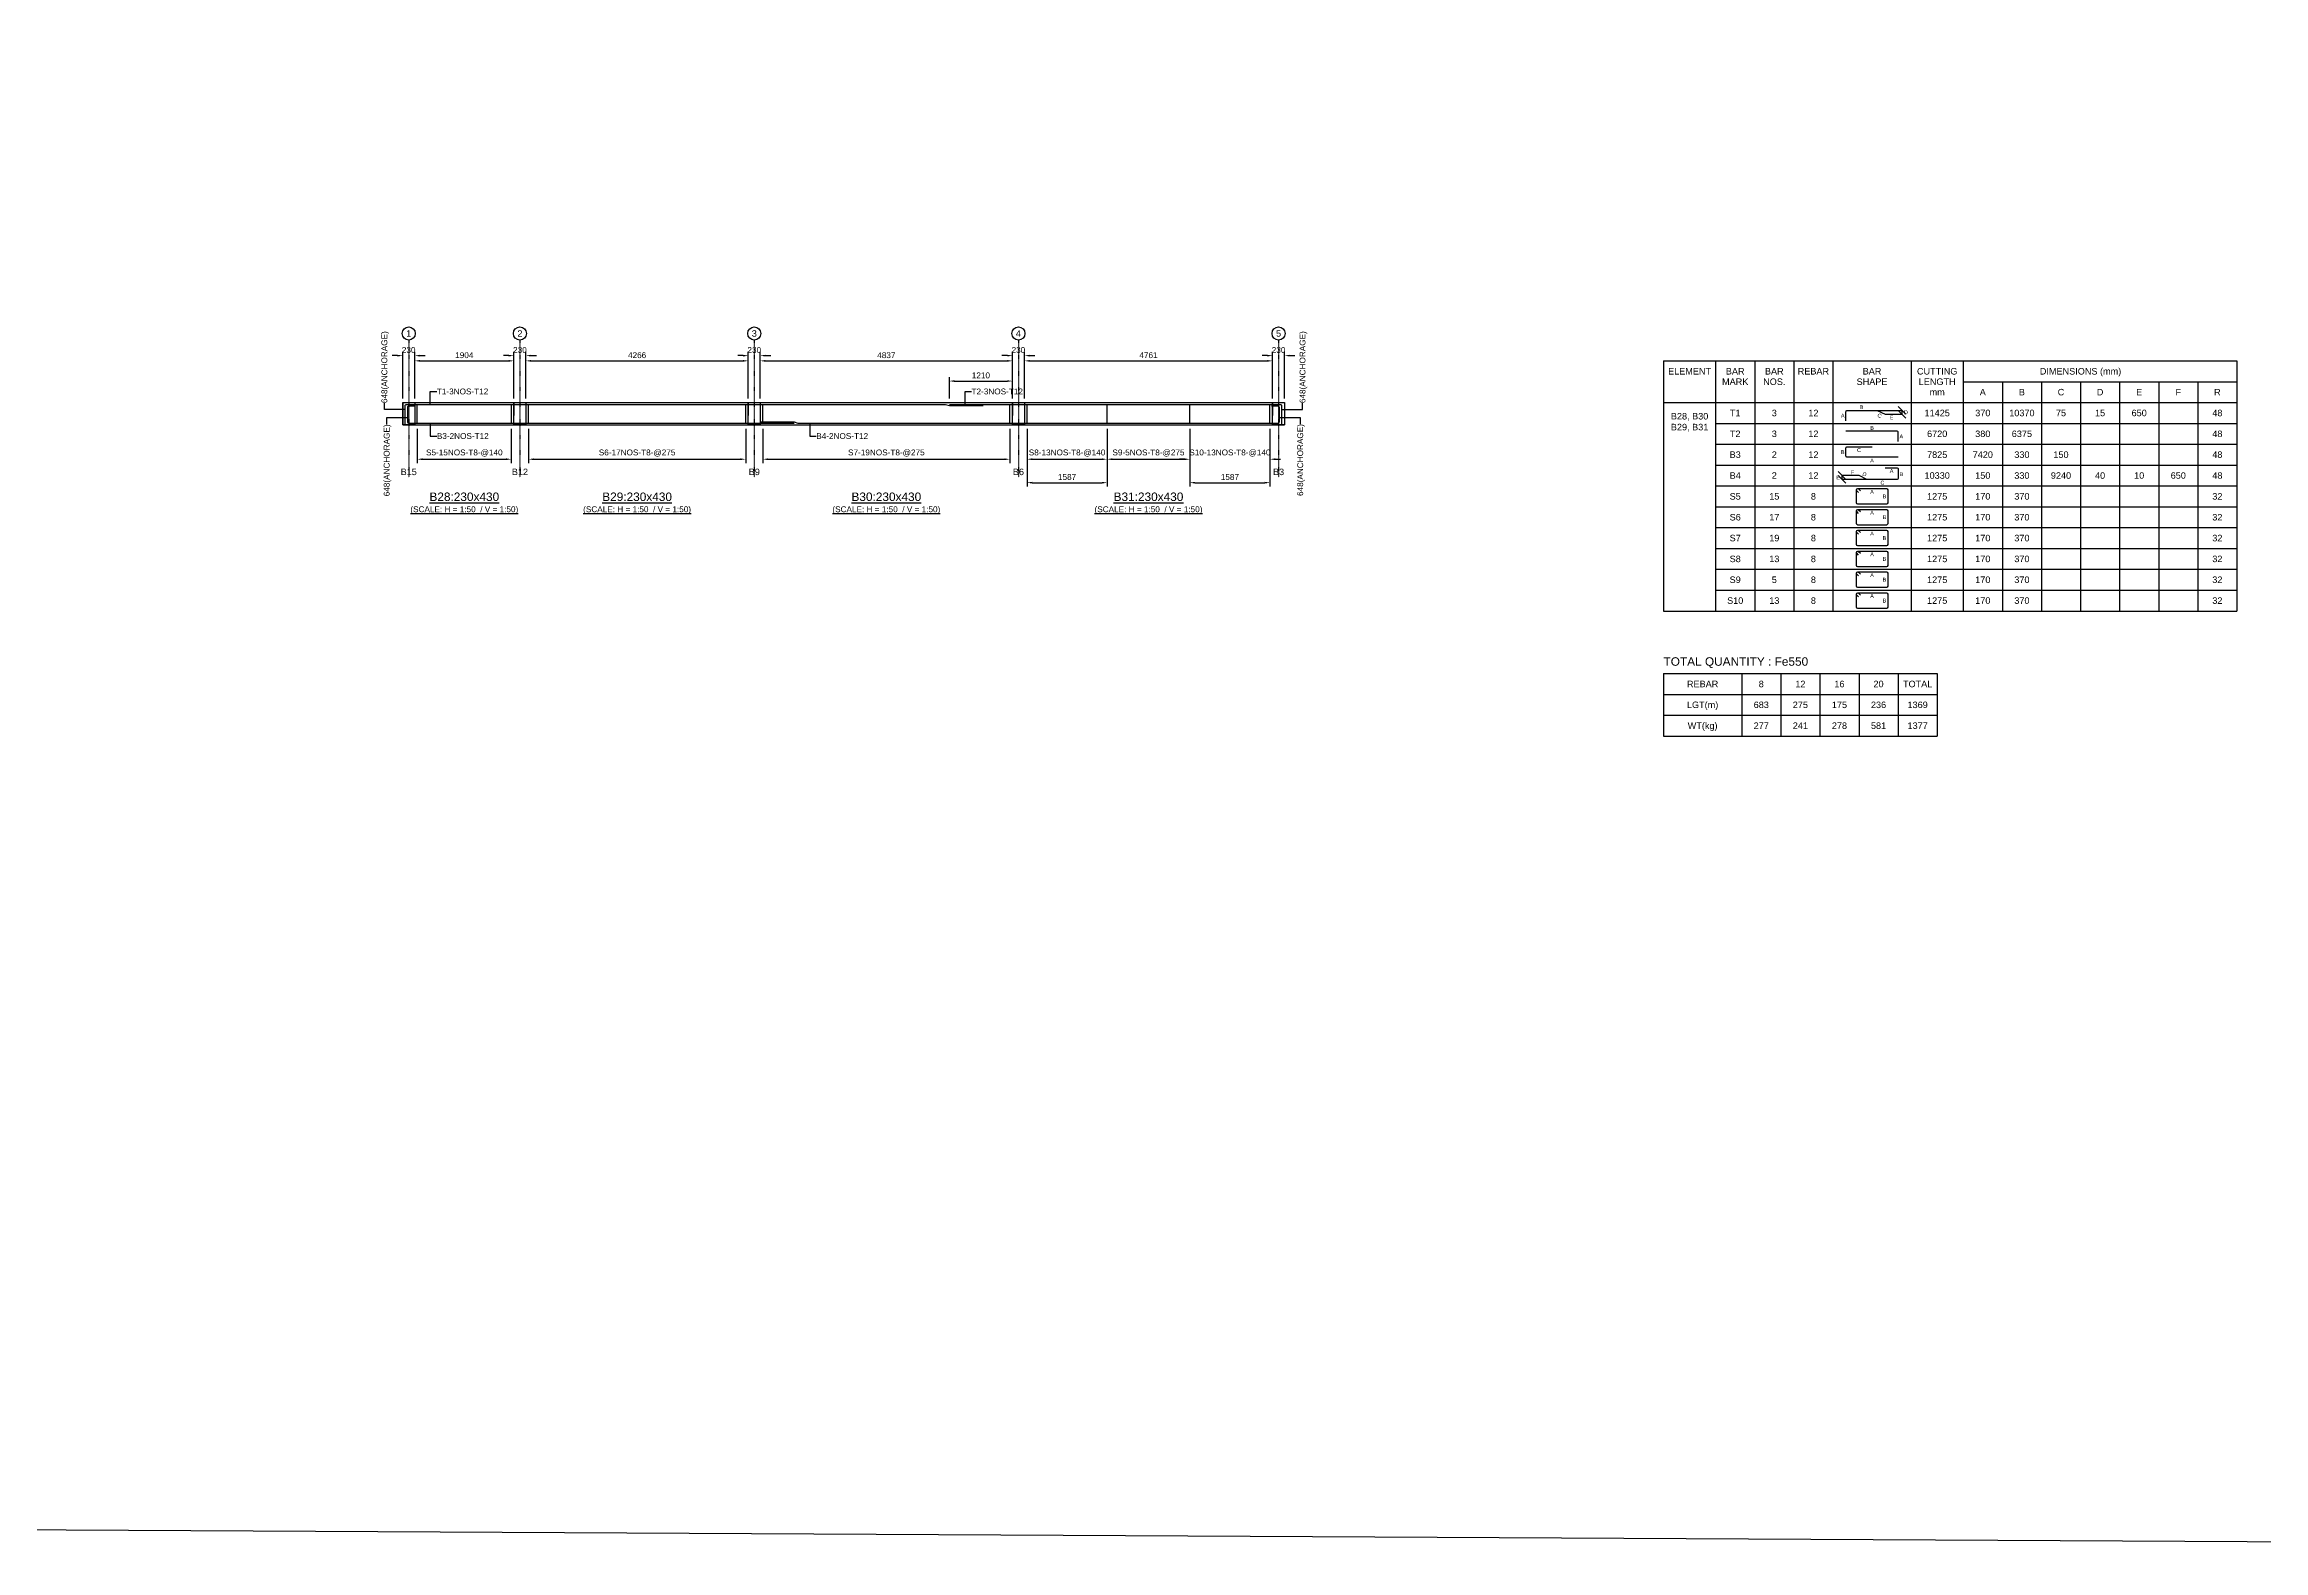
# Model space of a CAD drawing. Header units: inches. Extents: x -816171 to 9366335, y -450961 to 689132.
# Drawn here: x 4605399 to 4690548, y 139179 to 196981 of the extents above; entities that cross this region are included whole.
import ezdxf
from ezdxf.enums import TextEntityAlignment as Align

# ---------------------------------------------------------------- set-up
doc = ezdxf.new("R2010")
doc.units = ezdxf.units.IN
doc.header["$MEASUREMENT"] = 0
doc.linetypes.add('SCCenter', pattern=[1.2, 0.5, -0.3, 0.1, -0.3])
doc.linetypes.add('SCHidden', pattern=[1000, 500, -500])
for name, color, linetype in [('Concrete Line', 2, 'Continuous'), ('Dimension', 31, 'Continuous'), ('Grid', 8, 'Continuous'), ('Labels', 4, 'Continuous'), ('Labels_Support', 4, 'Continuous'), ('Link', 225, 'Continuous'), ('Reinforcement', 130, 'Continuous'), ('Schedule Header', 4, 'Continuous'), ('Schedule Line', 60, 'Continuous'), ('Text', 31, 'Continuous')]:
    doc.layers.add(name, color=color, linetype=linetype)
doc.styles.add('SC-SansSerif', font='SansSerif')
doc.styles.get("Standard").update_dxf_attribs({"font": 'txt.shx'})
doc.dimstyles.new('SCBBSDim', dxfattribs={"dimtxt": 225, "dimasz": 0.18, "dimexe": 0, "dimexo": 0, "dimgap": 0, "dimtad": 1, "dimtoh": 1, "dimdec": 0, "dimzin": 0, "dimdsep": 46, "dimtxsty": 'Standard', "dimtsz": 150, "dimcen": 0.09, "dimclrd": 8, "dimclre": 8, "dimclrt": 3, "dimadec": 0, "dimazin": 0, "dimtfac": 1, "dimtdec": 0, "dimtix": 1, "dimtofl": 0, "dimtmove": 0, "dimatfit": 3, "dimfxl": 1, "dimtolj": 1, "dimtzin": 0, "dimarcsym": 0})
doc.dimstyles.new('SCBBSDimStyl', dxfattribs={"dimtxt": 225, "dimasz": 200, "dimexe": 150, "dimexo": 150, "dimgap": 100, "dimtad": 1, "dimtoh": 1, "dimdec": 0, "dimzin": 0, "dimdsep": 46, "dimtxsty": 'SC-SansSerif', "dimcen": 0.09, "dimclrd": 8, "dimclre": 8, "dimclrt": 31, "dimadec": 0, "dimazin": 0, "dimtfac": 1, "dimtdec": 0, "dimtix": 1, "dimtofl": 0, "dimtmove": 0, "dimatfit": 3, "dimfxl": 1, "dimtolj": 1, "dimtzin": 0, "dimarcsym": 0})
doc.dimstyles.get("Standard").update_dxf_attribs({"dimtxt": 0.18, "dimasz": 0.18, "dimexe": 0.18, "dimexo": 0.0625, "dimgap": 0.09, "dimtad": 0, "dimtih": 1, "dimtoh": 1, "dimdec": 4, "dimzin": 0, "dimdsep": 46, "dimtxsty": 'Standard', "dimcen": 0.09, "dimadec": 0, "dimazin": 0, "dimtfac": 1, "dimtdec": 4, "dimtofl": 0, "dimtmove": 0, "dimatfit": 3, "dimfxl": 1, "dimtolj": 1, "dimtzin": 0, "dimarcsym": 0})

# ---------------------------------------------------------------- blocks, each defined once
blk = doc.blocks.new('*D1984')
at = {"layer": 'DEFPOINTS', "color": 0, "transparency": 16777216}
for p in [(4619707, 182376), (4623315, 182376), (4623315, 181061)]:
    blk.add_point(p, dxfattribs=at)
at = {"layer": 'Dimension', "color": 8, "lineweight": -2, "transparency": 16777216}
for p, q in [((4619707, 182226), (4619707, 180911)), ((4623315, 182226), (4623315, 180911)), ((4619907, 181061), (4623115, 181061))]:
    blk.add_line(p, q, dxfattribs=at)
at = {"layer": 'Dimension', "color": 8, "transparency": 16777216}
for points in [[(4619907, 181094), (4619907, 181027), (4619707, 181061)], [(4623115, 181094), (4623115, 181027), (4623315, 181061)]]:
    blk.add_solid(points, dxfattribs=at)
at = {"layer": 'Dimension', "color": 31, "transparency": 16777216, "insert": (4621511, 181298), "char_height": 225, "attachment_point": 5, "style": 'SC-SansSerif'}
blk.add_mtext('\\A1;S5-15NOS-T8-@140', dxfattribs=at)
blk = doc.blocks.new('*D1985')
at = {"layer": 'DEFPOINTS', "color": 0, "transparency": 16777216}
for p in [(4623975, 182376), (4632307, 182376), (4632307, 181061)]:
    blk.add_point(p, dxfattribs=at)
at = {"layer": 'Dimension', "color": 8, "lineweight": -2, "transparency": 16777216}
for p, q in [((4623975, 182226), (4623975, 180911)), ((4632307, 182226), (4632307, 180911)), ((4624175, 181061), (4632107, 181061))]:
    blk.add_line(p, q, dxfattribs=at)
at = {"layer": 'Dimension', "color": 8, "transparency": 16777216}
for points in [[(4624175, 181094), (4624175, 181027), (4623975, 181061)], [(4632107, 181094), (4632107, 181027), (4632307, 181061)]]:
    blk.add_solid(points, dxfattribs=at)
at = {"layer": 'Dimension', "color": 31, "transparency": 16777216, "insert": (4628141, 181298), "char_height": 225, "attachment_point": 5, "style": 'SC-SansSerif'}
blk.add_mtext('\\A1;S6-17NOS-T8-@275', dxfattribs=at)
blk = doc.blocks.new('*D1986')
at = {"layer": 'DEFPOINTS', "color": 0, "transparency": 16777216}
for p in [(4632967, 182376), (4642441, 182376), (4642441, 181061)]:
    blk.add_point(p, dxfattribs=at)
at = {"layer": 'Dimension', "color": 8, "lineweight": -2, "transparency": 16777216}
for p, q in [((4632967, 182226), (4632967, 180911)), ((4642441, 182226), (4642441, 180911)), ((4633167, 181061), (4642241, 181061))]:
    blk.add_line(p, q, dxfattribs=at)
at = {"layer": 'Dimension', "color": 8, "transparency": 16777216}
for points in [[(4633167, 181094), (4633167, 181027), (4632967, 181061)], [(4642241, 181094), (4642241, 181027), (4642441, 181061)]]:
    blk.add_solid(points, dxfattribs=at)
at = {"layer": 'Dimension', "color": 31, "transparency": 16777216, "insert": (4637704, 181298), "char_height": 225, "attachment_point": 5, "style": 'SC-SansSerif'}
blk.add_mtext('\\A1;S7-19NOS-T8-@275', dxfattribs=at)
blk = doc.blocks.new('*D1987')
at = {"layer": 'DEFPOINTS', "color": 0, "transparency": 16777216}
for p in [(4643101, 182376), (4646175, 182376), (4646175, 181061)]:
    blk.add_point(p, dxfattribs=at)
at = {"layer": 'Dimension', "color": 8, "lineweight": -2, "transparency": 16777216}
for p, q in [((4643101, 182226), (4643101, 180911)), ((4646175, 182226), (4646175, 180911)), ((4643301, 181061), (4645975, 181061))]:
    blk.add_line(p, q, dxfattribs=at)
at = {"layer": 'Dimension', "color": 8, "transparency": 16777216}
for points in [[(4643301, 181094), (4643301, 181027), (4643101, 181061)], [(4645975, 181094), (4645975, 181027), (4646175, 181061)]]:
    blk.add_solid(points, dxfattribs=at)
at = {"layer": 'Dimension', "color": 31, "transparency": 16777216, "insert": (4644638, 181298), "char_height": 225, "attachment_point": 5, "style": 'SC-SansSerif'}
blk.add_mtext('\\A1;S8-13NOS-T8-@140', dxfattribs=at)
blk = doc.blocks.new('*D1988')
at = {"layer": 'DEFPOINTS', "color": 0, "transparency": 16777216}
for p in [(4643101, 182376), (4646175, 182376), (4646175, 180161)]:
    blk.add_point(p, dxfattribs=at)
at = {"layer": 'Dimension', "color": 8, "lineweight": -2, "transparency": 16777216}
for p, q in [((4643101, 182226), (4643101, 180011)), ((4646175, 182226), (4646175, 180011)), ((4643301, 180161), (4645975, 180161))]:
    blk.add_line(p, q, dxfattribs=at)
at = {"layer": 'Dimension', "color": 8, "transparency": 16777216}
for points in [[(4643301, 180194), (4643301, 180127), (4643101, 180161)], [(4645975, 180194), (4645975, 180127), (4646175, 180161)]]:
    blk.add_solid(points, dxfattribs=at)
at = {"layer": 'Dimension', "color": 31, "transparency": 16777216, "insert": (4644638, 180377), "char_height": 225, "attachment_point": 5, "style": 'SC-SansSerif'}
blk.add_mtext('\\A1;1587', dxfattribs=at)
blk = doc.blocks.new('*D1989')
at = {"layer": 'DEFPOINTS', "color": 0, "transparency": 16777216}
for p in [(4646175, 182376), (4649349, 182376), (4649349, 181061)]:
    blk.add_point(p, dxfattribs=at)
at = {"layer": 'Dimension', "color": 8, "lineweight": -2, "transparency": 16777216}
for p, q in [((4646175, 182226), (4646175, 180911)), ((4649349, 182226), (4649349, 180911)), ((4646375, 181061), (4649149, 181061))]:
    blk.add_line(p, q, dxfattribs=at)
at = {"layer": 'Dimension', "color": 8, "transparency": 16777216}
for points in [[(4646375, 181094), (4646375, 181027), (4646175, 181061)], [(4649149, 181094), (4649149, 181027), (4649349, 181061)]]:
    blk.add_solid(points, dxfattribs=at)
at = {"layer": 'Dimension', "color": 31, "transparency": 16777216, "insert": (4647762, 181298), "char_height": 225, "attachment_point": 5, "style": 'SC-SansSerif'}
blk.add_mtext('\\A1;S9-5NOS-T8-@275', dxfattribs=at)
blk = doc.blocks.new('*D1990')
at = {"layer": 'DEFPOINTS', "color": 0, "transparency": 16777216}
for p in [(4649349, 182376), (4652423, 182376), (4652423, 181061)]:
    blk.add_point(p, dxfattribs=at)
at = {"layer": 'Dimension', "color": 8, "lineweight": -2, "transparency": 16777216}
for p, q in [((4649349, 182226), (4649349, 180911)), ((4652423, 182226), (4652423, 180911)), ((4649149, 181061), (4648949, 181061)), ((4652623, 181061), (4652823, 181061))]:
    blk.add_line(p, q, dxfattribs=at)
at = {"layer": 'Dimension', "color": 8, "transparency": 16777216}
for points in [[(4649149, 181094), (4649149, 181027), (4649349, 181061)], [(4652623, 181094), (4652623, 181027), (4652423, 181061)]]:
    blk.add_solid(points, dxfattribs=at)
at = {"layer": 'Dimension', "color": 31, "transparency": 16777216, "insert": (4650886, 181298), "char_height": 225, "attachment_point": 5, "style": 'SC-SansSerif'}
blk.add_mtext('\\A1;S10-13NOS-T8-@140', dxfattribs=at)
blk = doc.blocks.new('*D1991')
at = {"layer": 'DEFPOINTS', "color": 0, "transparency": 16777216}
for p in [(4649349, 182376), (4652423, 182376), (4652423, 180161)]:
    blk.add_point(p, dxfattribs=at)
at = {"layer": 'Dimension', "color": 8, "lineweight": -2, "transparency": 16777216}
for p, q in [((4649349, 182226), (4649349, 180011)), ((4652423, 182226), (4652423, 180011)), ((4649549, 180161), (4652223, 180161))]:
    blk.add_line(p, q, dxfattribs=at)
at = {"layer": 'Dimension', "color": 8, "transparency": 16777216}
for points in [[(4649549, 180194), (4649549, 180127), (4649349, 180161)], [(4652223, 180194), (4652223, 180127), (4652423, 180161)]]:
    blk.add_solid(points, dxfattribs=at)
at = {"layer": 'Dimension', "color": 31, "transparency": 16777216, "insert": (4650886, 180377), "char_height": 225, "attachment_point": 5, "style": 'SC-SansSerif'}
blk.add_mtext('\\A1;1587', dxfattribs=at)
blk = doc.blocks.new('*D1992')
at = {"layer": 'DEFPOINTS', "color": 0, "transparency": 16777216}
for p in [(4642541, 184061), (4640121, 183236), (4642541, 183236)]:
    blk.add_point(p, dxfattribs=at)
at = {"layer": 'Dimension', "color": 8, "lineweight": -2, "transparency": 16777216}
for p, q in [((4640121, 183386), (4640121, 184211)), ((4640321, 184061), (4642341, 184061)), ((4642541, 183386), (4642541, 184211))]:
    blk.add_line(p, q, dxfattribs=at)
at = {"layer": 'Dimension', "color": 8, "transparency": 16777216}
for points in [[(4640321, 184094), (4640321, 184027), (4640121, 184061)], [(4642341, 184094), (4642341, 184027), (4642541, 184061)]]:
    blk.add_solid(points, dxfattribs=at)
at = {"layer": 'Dimension', "color": 31, "transparency": 16777216, "insert": (4641331, 184277), "char_height": 225, "attachment_point": 5, "style": 'SC-SansSerif'}
blk.add_mtext('\\A1;1210', dxfattribs=at)
blk = doc.blocks.new('*D1974')
at = {"layer": 'DEFPOINTS', "color": 0, "transparency": 16777216}
for p in [(4675723, 182936), (4676023, 182786), (4676673, 182786)]:
    blk.add_point(p, dxfattribs=at)
at = {"layer": 'Dimension', "color": 8, "lineweight": -2, "transparency": 16777216}
for p, q in [((4676823, 182786), (4676523, 183086)), ((4675723, 182936), (4676673, 182936)), ((4676023, 182786), (4676673, 182786)), ((4676823, 182636), (4676523, 182936)), ((4676673, 182936), (4676673, 182786))]:
    blk.add_line(p, q, dxfattribs=at)
blk = doc.blocks.new('*D1975')
at = {"layer": 'DEFPOINTS', "color": 0, "transparency": 16777216}
for p in [(4674373, 180436), (4675023, 180436), (4675323, 180286)]:
    blk.add_point(p, dxfattribs=at)
at = {"layer": 'Dimension', "color": 8, "lineweight": -2, "transparency": 16777216}
for p, q in [((4674523, 180286), (4674223, 180586)), ((4674523, 180136), (4674223, 180436)), ((4675023, 180436), (4674373, 180436)), ((4674373, 180286), (4674373, 180436)), ((4675323, 180286), (4674373, 180286))]:
    blk.add_line(p, q, dxfattribs=at)
blk = doc.blocks.new('*D1993')
at = {"layer": 'DEFPOINTS', "color": 0, "transparency": 16777216}
for p in [(4623415, 184836), (4619607, 183236), (4623415, 183236)]:
    blk.add_point(p, dxfattribs=at)
at = {"layer": 'Dimension', "color": 8, "lineweight": -2, "transparency": 16777216}
for p, q in [((4619607, 183386), (4619607, 184986)), ((4619807, 184836), (4623215, 184836)), ((4623415, 183386), (4623415, 184986))]:
    blk.add_line(p, q, dxfattribs=at)
at = {"layer": 'Dimension', "color": 8, "transparency": 16777216}
for points in [[(4619807, 184869), (4619807, 184802), (4619607, 184836)], [(4623215, 184869), (4623215, 184802), (4623415, 184836)]]:
    blk.add_solid(points, dxfattribs=at)
at = {"layer": 'Dimension', "color": 31, "transparency": 16777216, "insert": (4621511, 185052), "char_height": 225, "attachment_point": 5, "style": 'SC-SansSerif'}
blk.add_mtext('\\A1;1904', dxfattribs=at)
blk = doc.blocks.new('*D1994')
at = {"layer": 'DEFPOINTS', "color": 0, "transparency": 16777216}
for p in [(4632407, 184836), (4623875, 183236), (4632407, 183236)]:
    blk.add_point(p, dxfattribs=at)
at = {"layer": 'Dimension', "color": 8, "lineweight": -2, "transparency": 16777216}
for p, q in [((4623875, 183386), (4623875, 184986)), ((4624075, 184836), (4632207, 184836)), ((4632407, 183386), (4632407, 184986))]:
    blk.add_line(p, q, dxfattribs=at)
at = {"layer": 'Dimension', "color": 8, "transparency": 16777216}
for points in [[(4624075, 184869), (4624075, 184802), (4623875, 184836)], [(4632207, 184869), (4632207, 184802), (4632407, 184836)]]:
    blk.add_solid(points, dxfattribs=at)
at = {"layer": 'Dimension', "color": 31, "transparency": 16777216, "insert": (4628141, 185052), "char_height": 225, "attachment_point": 5, "style": 'SC-SansSerif'}
blk.add_mtext('\\A1;4266', dxfattribs=at)
blk = doc.blocks.new('*D1995')
at = {"layer": 'DEFPOINTS', "color": 0, "transparency": 16777216}
for p in [(4642541, 184836), (4632867, 183236), (4642541, 183236)]:
    blk.add_point(p, dxfattribs=at)
at = {"layer": 'Dimension', "color": 8, "lineweight": -2, "transparency": 16777216}
for p, q in [((4632867, 183386), (4632867, 184986)), ((4633067, 184836), (4642341, 184836)), ((4642541, 183386), (4642541, 184986))]:
    blk.add_line(p, q, dxfattribs=at)
at = {"layer": 'Dimension', "color": 8, "transparency": 16777216}
for points in [[(4633067, 184869), (4633067, 184802), (4632867, 184836)], [(4642341, 184869), (4642341, 184802), (4642541, 184836)]]:
    blk.add_solid(points, dxfattribs=at)
at = {"layer": 'Dimension', "color": 31, "transparency": 16777216, "insert": (4637704, 185052), "char_height": 225, "attachment_point": 5, "style": 'SC-SansSerif'}
blk.add_mtext('\\A1;4837', dxfattribs=at)
blk = doc.blocks.new('*D1996')
at = {"layer": 'DEFPOINTS', "color": 0, "transparency": 16777216}
for p in [(4652523, 184836), (4643001, 183236), (4652523, 183236)]:
    blk.add_point(p, dxfattribs=at)
at = {"layer": 'Dimension', "color": 8, "lineweight": -2, "transparency": 16777216}
for p, q in [((4643001, 183386), (4643001, 184986)), ((4643201, 184836), (4652323, 184836)), ((4652523, 183386), (4652523, 184986))]:
    blk.add_line(p, q, dxfattribs=at)
at = {"layer": 'Dimension', "color": 8, "transparency": 16777216}
for points in [[(4643201, 184869), (4643201, 184802), (4643001, 184836)], [(4652323, 184869), (4652323, 184802), (4652523, 184836)]]:
    blk.add_solid(points, dxfattribs=at)
at = {"layer": 'Dimension', "color": 31, "transparency": 16777216, "insert": (4647762, 185052), "char_height": 225, "attachment_point": 5, "style": 'SC-SansSerif'}
blk.add_mtext('\\A1;4761', dxfattribs=at)
blk = doc.blocks.new('*D1997')
at = {"layer": 'DEFPOINTS', "color": 0, "transparency": 16777216}
for p in [(4619607, 185036), (4619147, 183236), (4619607, 183236)]:
    blk.add_point(p, dxfattribs=at)
at = {"layer": 'Dimension', "color": 8, "lineweight": -2, "transparency": 16777216}
for p, q in [((4618947, 185036), (4618747, 185036)), ((4619147, 183386), (4619147, 185186)), ((4619607, 183386), (4619607, 185186)), ((4619807, 185036), (4620007, 185036))]:
    blk.add_line(p, q, dxfattribs=at)
at = {"layer": 'Dimension', "color": 8, "transparency": 16777216}
for points in [[(4618947, 185069), (4618947, 185002), (4619147, 185036)], [(4619807, 185069), (4619807, 185002), (4619607, 185036)]]:
    blk.add_solid(points, dxfattribs=at)
at = {"layer": 'Dimension', "color": 31, "transparency": 16777216, "insert": (4619377, 185252), "char_height": 225, "attachment_point": 5, "style": 'SC-SansSerif'}
blk.add_mtext('\\A1;230', dxfattribs=at)
blk = doc.blocks.new('*D1998')
at = {"layer": 'DEFPOINTS', "color": 0, "transparency": 16777216}
for p in [(4623875, 185036), (4623415, 183236), (4623875, 183236)]:
    blk.add_point(p, dxfattribs=at)
at = {"layer": 'Dimension', "color": 8, "lineweight": -2, "transparency": 16777216}
for p, q in [((4623215, 185036), (4623015, 185036)), ((4623415, 183386), (4623415, 185186)), ((4623875, 183386), (4623875, 185186)), ((4624075, 185036), (4624275, 185036))]:
    blk.add_line(p, q, dxfattribs=at)
at = {"layer": 'Dimension', "color": 8, "transparency": 16777216}
for points in [[(4623215, 185069), (4623215, 185002), (4623415, 185036)], [(4624075, 185069), (4624075, 185002), (4623875, 185036)]]:
    blk.add_solid(points, dxfattribs=at)
at = {"layer": 'Dimension', "color": 31, "transparency": 16777216, "insert": (4623645, 185252), "char_height": 225, "attachment_point": 5, "style": 'SC-SansSerif'}
blk.add_mtext('\\A1;230', dxfattribs=at)
blk = doc.blocks.new('*D1999')
at = {"layer": 'DEFPOINTS', "color": 0, "transparency": 16777216}
for p in [(4632867, 185036), (4632407, 183236), (4632867, 183236)]:
    blk.add_point(p, dxfattribs=at)
at = {"layer": 'Dimension', "color": 8, "lineweight": -2, "transparency": 16777216}
for p, q in [((4632207, 185036), (4632007, 185036)), ((4632407, 183386), (4632407, 185186)), ((4632867, 183386), (4632867, 185186)), ((4633067, 185036), (4633267, 185036))]:
    blk.add_line(p, q, dxfattribs=at)
at = {"layer": 'Dimension', "color": 8, "transparency": 16777216}
for points in [[(4632207, 185069), (4632207, 185002), (4632407, 185036)], [(4633067, 185069), (4633067, 185002), (4632867, 185036)]]:
    blk.add_solid(points, dxfattribs=at)
at = {"layer": 'Dimension', "color": 31, "transparency": 16777216, "insert": (4632637, 185252), "char_height": 225, "attachment_point": 5, "style": 'SC-SansSerif'}
blk.add_mtext('\\A1;230', dxfattribs=at)
blk = doc.blocks.new('*D2000')
at = {"layer": 'DEFPOINTS', "color": 0, "transparency": 16777216}
for p in [(4643001, 185036), (4642541, 183236), (4643001, 183236)]:
    blk.add_point(p, dxfattribs=at)
at = {"layer": 'Dimension', "color": 8, "lineweight": -2, "transparency": 16777216}
for p, q in [((4642341, 185036), (4642141, 185036)), ((4642541, 183386), (4642541, 185186)), ((4643001, 183386), (4643001, 185186)), ((4643201, 185036), (4643401, 185036))]:
    blk.add_line(p, q, dxfattribs=at)
at = {"layer": 'Dimension', "color": 8, "transparency": 16777216}
for points in [[(4642341, 185069), (4642341, 185002), (4642541, 185036)], [(4643201, 185069), (4643201, 185002), (4643001, 185036)]]:
    blk.add_solid(points, dxfattribs=at)
at = {"layer": 'Dimension', "color": 31, "transparency": 16777216, "insert": (4642771, 185252), "char_height": 225, "attachment_point": 5, "style": 'SC-SansSerif'}
blk.add_mtext('\\A1;230', dxfattribs=at)
blk = doc.blocks.new('*D2001')
at = {"layer": 'DEFPOINTS', "color": 0, "transparency": 16777216}
for p in [(4652983, 185036), (4652523, 183236), (4652983, 183236)]:
    blk.add_point(p, dxfattribs=at)
at = {"layer": 'Dimension', "color": 8, "lineweight": -2, "transparency": 16777216}
for p, q in [((4652323, 185036), (4652123, 185036)), ((4652523, 183386), (4652523, 185186)), ((4652983, 183386), (4652983, 185186)), ((4653183, 185036), (4653383, 185036))]:
    blk.add_line(p, q, dxfattribs=at)
at = {"layer": 'Dimension', "color": 8, "transparency": 16777216}
for points in [[(4652323, 185069), (4652323, 185002), (4652523, 185036)], [(4653183, 185069), (4653183, 185002), (4652983, 185036)]]:
    blk.add_solid(points, dxfattribs=at)
at = {"layer": 'Dimension', "color": 31, "transparency": 16777216, "insert": (4652753, 185252), "char_height": 225, "attachment_point": 5, "style": 'SC-SansSerif'}
blk.add_mtext('\\A1;230', dxfattribs=at)

msp = doc.modelspace()

# ---------------------------------------------------------------- linework, layer by layer
msp.add_lwpolyline([(4345625.03926, 392838.94799), (4752076.79706, 390657.34345), (4752076.79706, 139178.61934), (4345625.03926, 141360.22388)], close=True)
at = {"layer": 'Concrete Line'}
for points in [[(4619147.34613, 183235.78156), (4619607.34613, 183235.78156)], [(4619147.34613, 183235.78156), (4619147.34613, 182375.78156)], [(4619607.34613, 183235.78156), (4623415.34613, 183235.78156)], [(4623415.34613, 183235.78156), (4623875.34613, 183235.78156)], [(4623875.34613, 183235.78156), (4632407.34613, 183235.78156)], [(4632407.34613, 183235.78156), (4632867.34613, 183235.78156)], [(4632867.34613, 183235.78156), (4642541.34613, 183235.78156)], [(4642541.34613, 183235.78156), (4643001.34613, 183235.78156)], [(4643001.34613, 183235.78156), (4652523.34613, 183235.78156)], [(4652523.34613, 183235.78156), (4652983.34613, 183235.78156)], [(4652983.34613, 183235.78156), (4652983.34613, 182375.78156)], [(4619147.34613, 182375.78156), (4619607.34613, 182375.78156)], [(4619607.34613, 182375.78156), (4623415.34613, 182375.78156)], [(4623415.34613, 182375.78156), (4623875.34613, 182375.78156)], [(4623875.34613, 182375.78156), (4632407.34613, 182375.78156)], [(4632407.34613, 182375.78156), (4632867.34613, 182375.78156)], [(4632867.34613, 182375.78156), (4642541.34613, 182375.78156)], [(4642541.34613, 182375.78156), (4643001.34613, 182375.78156)], [(4643001.34613, 182375.78156), (4652523.34613, 182375.78156)], [(4652523.34613, 182375.78156), (4652983.34613, 182375.78156)]]:
    msp.add_lwpolyline(points, dxfattribs=at)
for points in [[(4619147.34613, 183235.78156), (4619607.34613, 183235.78156), (4619607.34613, 183235.78156), (4619607.34613, 182375.78156), (4619607.34613, 182375.78156), (4619147.34613, 182375.78156), (4619147.34613, 182375.78156), (4619147.34613, 183235.78156)], [(4623415.34613, 182375.78156), (4623415.34613, 183235.78156), (4623415.34613, 183235.78156), (4623875.34613, 183235.78156), (4623875.34613, 183235.78156), (4623875.34613, 182375.78156), (4623875.34613, 182375.78156), (4623415.34613, 182375.78156)], [(4632407.34613, 182375.78156), (4632407.34613, 183235.78156), (4632407.34613, 183235.78156), (4632867.34613, 183235.78156), (4632867.34613, 183235.78156), (4632867.34613, 182375.78156), (4632867.34613, 182375.78156), (4632407.34613, 182375.78156)], [(4642541.34613, 182375.78156), (4642541.34613, 183235.78156), (4642541.34613, 183235.78156), (4643001.34613, 183235.78156), (4643001.34613, 183235.78156), (4643001.34613, 182375.78156), (4643001.34613, 182375.78156), (4642541.34613, 182375.78156)], [(4652523.34613, 183235.78156), (4652983.34613, 183235.78156), (4652983.34613, 183235.78156), (4652983.34613, 182375.78156), (4652983.34613, 182375.78156), (4652523.34613, 182375.78156), (4652523.34613, 182375.78156), (4652523.34613, 183235.78156)]]:
    msp.add_lwpolyline(points, close=True, dxfattribs=at)
at = {"layer": 'Concrete Line', "linetype": 'SCHidden'}
for points in [[(4619147.34613, 183235.78156), (4619607.34613, 183235.78156), (4619607.34613, 183235.78156), (4619607.34613, 182375.78156), (4619607.34613, 182375.78156), (4619147.34613, 182375.78156), (4619147.34613, 182375.78156), (4619147.34613, 183235.78156)], [(4623415.34613, 182375.78156), (4623415.34613, 183235.78156), (4623415.34613, 183235.78156), (4623875.34613, 183235.78156), (4623875.34613, 183235.78156), (4623875.34613, 182375.78156), (4623875.34613, 182375.78156), (4623415.34613, 182375.78156)], [(4632407.34613, 182375.78156), (4632407.34613, 183235.78156), (4632407.34613, 183235.78156), (4632867.34613, 183235.78156), (4632867.34613, 183235.78156), (4632867.34613, 182375.78156), (4632867.34613, 182375.78156), (4632407.34613, 182375.78156)], [(4642541.34613, 182375.78156), (4642541.34613, 183235.78156), (4642541.34613, 183235.78156), (4643001.34613, 183235.78156), (4643001.34613, 183235.78156), (4643001.34613, 182375.78156), (4643001.34613, 182375.78156), (4642541.34613, 182375.78156)], [(4652523.34613, 183235.78156), (4652983.34613, 183235.78156), (4652983.34613, 183235.78156), (4652983.34613, 182375.78156), (4652983.34613, 182375.78156), (4652523.34613, 182375.78156), (4652523.34613, 182375.78156), (4652523.34613, 183235.78156)]]:
    msp.add_lwpolyline(points, close=True, dxfattribs=at)
at = {"layer": 'Concrete Line', "color": 8, "linetype": 'SCHidden'}
for points in [[(4619607.34613, 183235.78156), (4619607.34613, 182375.78156)], [(4623415.34613, 183235.78156), (4623415.34613, 182375.78156)], [(4623875.34613, 183235.78156), (4623875.34613, 182375.78156)], [(4632407.34613, 183235.78156), (4632407.34613, 182375.78156)], [(4632867.34613, 183235.78156), (4632867.34613, 182375.78156)], [(4642541.34613, 183235.78156), (4642541.34613, 182375.78156)], [(4643001.34613, 183235.78156), (4643001.34613, 182375.78156)], [(4652523.34613, 183235.78156), (4652523.34613, 182375.78156)]]:
    msp.add_lwpolyline(points, dxfattribs=at)
at = {"layer": 'Grid', "linetype": 'SCCenter'}
for p, q in [((4619377.34613, 185635.78156), (4619377.34613, 180375.78156)), ((4623645.34613, 185635.78156), (4623645.34613, 180375.78156)), ((4632637.34613, 185635.78156), (4632637.34613, 180375.78156)), ((4642771.34613, 185635.78156), (4642771.34613, 180375.78156)), ((4652753.34613, 185635.78156), (4652753.34613, 180375.78156))]:
    msp.add_line(p, q, dxfattribs=at)
at = {"layer": 'Grid'}
for centre in [(4619377.34613, 185885.78156), (4623645.34613, 185885.78156), (4632637.34613, 185885.78156), (4642771.34613, 185885.78156), (4652753.34613, 185885.78156)]:
    msp.add_circle(centre, 250, dxfattribs=at)
at = {"layer": 'Link'}
for p, q in [((4619707.34613, 182435.78156), (4619707.34613, 183175.78156)), ((4623315.34613, 182435.78156), (4623315.34613, 183175.78156)), ((4623975.34613, 182435.78156), (4623975.34613, 183175.78156)), ((4632307.34613, 182435.78156), (4632307.34613, 183175.78156)), ((4632967.34613, 182435.78156), (4632967.34613, 183175.78156)), ((4642441.34613, 182435.78156), (4642441.34613, 183175.78156)), ((4643101.34613, 182435.78156), (4643101.34613, 183175.78156)), ((4646175.35249, 182435.78156), (4646175.35249, 183175.78156)), ((4649349.35885, 182435.78156), (4649349.35885, 183175.78156)), ((4652423.34613, 182435.78156), (4652423.34613, 183175.78156))]:
    msp.add_line(p, q, dxfattribs=at)
at = {"layer": 'Reinforcement'}
for points in [[(4619243.34613, 182423.78156), (4619243.34613, 183113.78156, -0.4142135624), (4619293.34613, 183163.78156), (4639977.84616, 183163.78156), (4640121.84616, 183119.78156), (4641417.84616, 183119.78156)], [(4619631.34613, 183099.78156), (4619381.34613, 183099.78156, 0.4142135624), (4619331.34613, 183049.78156), (4619331.34613, 182497.78156, 0.4142135624), (4619381.34613, 182447.78156), (4634164.34139, 182447.78156)], [(4632868.34139, 182491.78156), (4634164.34139, 182491.78156), (4634308.34139, 182447.78156), (4652733.35093, 182447.78156, 0.4142135751), (4652783.35093, 182497.78156), (4652783.35093, 183049.78156, 0.4142135751), (4652733.35093, 183099.78156), (4652483.35093, 183099.78156)], [(4640121.84616, 183163.78156), (4652821.35093, 183163.78156, -0.4142135751), (4652871.35093, 183113.78156), (4652871.35093, 182407.78156)], [(4674523.35093, 182535.78156), (4674523.35093, 182885.78156, -0.5), (4674573.35093, 182935.78156), (4675723.35093, 182935.78156), (4676023.35093, 182785.78156), (4676523.35093, 182785.78156)], [(4676523.35093, 181135.78156), (4674573.35093, 181135.78156, -0.5), (4674523.35093, 181185.78156), (4674523.35093, 181485.78156, -0.5), (4674573.35093, 181535.78156), (4675523.35093, 181535.78156)], [(4676523.35093, 181735.78156), (4676523.35093, 182085.78156, 0.5), (4676473.35093, 182135.78156), (4674523.35093, 182135.78156)], [(4676023.35093, 180735.78156), (4676473.35093, 180735.78156, -0.5), (4676523.35093, 180685.78156), (4676523.35093, 180335.78156, -0.5), (4676473.35093, 180285.78156), (4675323.35093, 180285.78156), (4675023.35093, 180435.78156), (4674523.35093, 180435.78156)], [(4675008.70685, 179779.71574), (4674937.99579, 179850.42602, -0.1989123674), (4674923.35093, 179885.78156, -0.4142046237), (4674973.35093, 179935.78156, -0.1989044359), (4675008.70607, 179921.13709), (4675079.41714, 179850.4268)], [(4675008.70685, 178979.71574), (4674937.99579, 179050.42602, -0.1989123674), (4674923.35093, 179085.78156, -0.4142046237), (4674973.35093, 179135.78156, -0.1989044359), (4675008.70607, 179121.13709), (4675079.41714, 179050.4268)], [(4675008.70685, 178179.71574), (4674937.99579, 178250.42602, -0.1989123674), (4674923.35093, 178285.78156, -0.4142046237), (4674973.35093, 178335.78156, -0.1989044359), (4675008.70607, 178321.13709), (4675079.41714, 178250.4268)], [(4675008.70685, 177379.71574), (4674937.99579, 177450.42602, -0.1989123674), (4674923.35093, 177485.78156, -0.4142046237), (4674973.35093, 177535.78156, -0.1989044359), (4675008.70607, 177521.13709), (4675079.41714, 177450.4268)], [(4675008.70685, 176579.71574), (4674937.99579, 176650.42602, -0.1989123674), (4674923.35093, 176685.78156, -0.4142046237), (4674973.35093, 176735.78156, -0.1989044359), (4675008.70607, 176721.13709), (4675079.41714, 176650.4268)], [(4675008.70685, 175779.71574), (4674937.99579, 175850.42602, -0.1989123674), (4674923.35093, 175885.78156, -0.4142046237), (4674973.35093, 175935.78156, -0.1989044359), (4675008.70607, 175921.13709), (4675079.41714, 175850.4268)]]:
    msp.add_lwpolyline(points, format="xyb", dxfattribs=at)
for points in [[(4674923.35093, 179885.78156, -0.4142046237), (4674973.35093, 179935.78156), (4676073.35093, 179935.78156, -0.4142046237), (4676123.35093, 179885.78156), (4676123.35093, 179385.78156, -0.4142046237), (4676073.35093, 179335.78156), (4674973.35093, 179335.78156, -0.4142046237), (4674923.35093, 179385.78156)], [(4674923.35093, 179085.78156, -0.4142046237), (4674973.35093, 179135.78156), (4676073.35093, 179135.78156, -0.4142046237), (4676123.35093, 179085.78156), (4676123.35093, 178585.78156, -0.4142046237), (4676073.35093, 178535.78156), (4674973.35093, 178535.78156, -0.4142046237), (4674923.35093, 178585.78156)], [(4674923.35093, 178285.78156, -0.4142046237), (4674973.35093, 178335.78156), (4676073.35093, 178335.78156, -0.4142046237), (4676123.35093, 178285.78156), (4676123.35093, 177785.78156, -0.4142046237), (4676073.35093, 177735.78156), (4674973.35093, 177735.78156, -0.4142046237), (4674923.35093, 177785.78156)], [(4674923.35093, 177485.78156, -0.4142046237), (4674973.35093, 177535.78156), (4676073.35093, 177535.78156, -0.4142046237), (4676123.35093, 177485.78156), (4676123.35093, 176985.78156, -0.4142046237), (4676073.35093, 176935.78156), (4674973.35093, 176935.78156, -0.4142046237), (4674923.35093, 176985.78156)], [(4674923.35093, 176685.78156, -0.4142046237), (4674973.35093, 176735.78156), (4676073.35093, 176735.78156, -0.4142046237), (4676123.35093, 176685.78156), (4676123.35093, 176185.78156, -0.4142046237), (4676073.35093, 176135.78156), (4674973.35093, 176135.78156, -0.4142046237), (4674923.35093, 176185.78156)], [(4674923.35093, 175885.78156, -0.4142046237), (4674973.35093, 175935.78156), (4676073.35093, 175935.78156, -0.4142046237), (4676123.35093, 175885.78156), (4676123.35093, 175385.78156, -0.4142046237), (4676073.35093, 175335.78156), (4674973.35093, 175335.78156, -0.4142046237), (4674923.35093, 175385.78156)]]:
    msp.add_lwpolyline(points, format="xyb", close=True, dxfattribs=at)
at = {"layer": 'Schedule Line'}
for p, q in [((4667523.35093, 184835.78156), (4689523.35093, 184835.78156)), ((4667523.35093, 184835.78156), (4667523.35093, 175235.78156)), ((4669523.35093, 184835.78156), (4669523.35093, 175235.78156)), ((4671023.35093, 184835.78156), (4671023.35093, 175235.78156)), ((4672523.35093, 184835.78156), (4672523.35093, 175235.78156)), ((4674023.35093, 184835.78156), (4674023.35093, 175235.78156)), ((4677023.35093, 184835.78156), (4677023.35093, 175235.78156)), ((4679023.35093, 184835.78156), (4679023.35093, 175235.78156)), ((4689523.35093, 184835.78156), (4689523.35093, 175235.78156)), ((4679023.35093, 184035.78156), (4689523.35093, 184035.78156)), ((4680523.35093, 184035.78156), (4680523.35093, 175235.78156)), ((4682023.35093, 184035.78156), (4682023.35093, 175235.78156)), ((4683523.35093, 184035.78156), (4683523.35093, 175235.78156)), ((4685023.35093, 184035.78156), (4685023.35093, 175235.78156)), ((4686523.35093, 184035.78156), (4686523.35093, 175235.78156)), ((4688023.35093, 184035.78156), (4688023.35093, 175235.78156)), ((4667523.35093, 183235.78156), (4689523.35093, 183235.78156)), ((4669523.35093, 182435.78156), (4689523.35093, 182435.78156)), ((4669523.35093, 181635.78156), (4689523.35093, 181635.78156)), ((4669523.35093, 180835.78156), (4689523.35093, 180835.78156)), ((4669523.35093, 180035.78156), (4689523.35093, 180035.78156)), ((4669523.35093, 179235.78156), (4689523.35093, 179235.78156)), ((4669523.35093, 178435.78156), (4689523.35093, 178435.78156)), ((4669523.35093, 177635.78156), (4689523.35093, 177635.78156)), ((4669523.35093, 176835.78156), (4689523.35093, 176835.78156)), ((4669523.35093, 176035.78156), (4689523.35093, 176035.78156)), ((4667523.35093, 175235.78156), (4689523.35093, 175235.78156)), ((4669523.35093, 175235.78156), (4689523.35093, 175235.78156)), ((4667523.35093, 172835.78156), (4678023.35093, 172835.78156)), ((4667523.35093, 172835.78156), (4667523.35093, 170435.78156)), ((4667523.35093, 172035.78156), (4678023.35093, 172035.78156)), ((4670523.35093, 172835.78156), (4670523.35093, 170435.78156)), ((4672023.35093, 172835.78156), (4672023.35093, 170435.78156)), ((4673523.35093, 172835.78156), (4673523.35093, 170435.78156)), ((4675023.35093, 172835.78156), (4675023.35093, 170435.78156)), ((4676523.35093, 172835.78156), (4676523.35093, 170435.78156)), ((4678023.35093, 172835.78156), (4678023.35093, 170435.78156)), ((4667523.35093, 171235.78156), (4678023.35093, 171235.78156)), ((4667523.35093, 170435.78156), (4678023.35093, 170435.78156))]:
    msp.add_line(p, q, dxfattribs=at)

# ---------------------------------------------------------------- texts
at = {"layer": 'Dimension', "style": 'SC-SansSerif'}
for s, p in [('B', (4675123.35093, 183060.78156)), ('A', (4674398.35093, 182735.78156)), ('B', (4675523.35093, 182260.78156)), ('E', (4676273.35093, 182660.78156)), ('D', (4676823.35093, 182860.78156)), ('B', (4674398.35093, 181335.78156)), ('C', (4675023.35093, 181410.78156)), ('A', (4676648.35093, 181935.78156)), ('F', (4674773.35093, 180560.78156)), ('A', (4675523.35093, 181010.78156)), ('A', (4676273.35093, 180610.78156)), ('B', (4676648.35093, 180485.78156)), ('E', (4674223.35093, 180360.78156)), ('A', (4675523.35093, 179810.78156)), ('C', (4675923.35093, 180160.78156)), ('B', (4675998.35093, 179635.78156)), ('A', (4675523.35093, 179010.78156)), ('B', (4675998.35093, 178835.78156)), ('A', (4675523.35093, 178210.78156)), ('B', (4675998.35093, 178035.78156)), ('A', (4675523.35093, 177410.78156)), ('B', (4675998.35093, 177235.78156)), ('A', (4675523.35093, 176610.78156)), ('B', (4675998.35093, 176435.78156)), ('A', (4675523.35093, 175810.78156)), ('B', (4675998.35093, 175635.78156))]:
    msp.add_text(s, height=150, dxfattribs=at).set_placement(p, align=Align.MIDDLE_CENTER)
for s, p in [('C', (4675810.85093, 182735.78156)), ('D', (4675235.85093, 180485.78156))]:
    msp.add_text(s, height=150, rotation=-26.5650511771, dxfattribs=at).set_placement(p, align=Align.MIDDLE_CENTER)
at = {"layer": 'Grid', "style": 'SC-SansSerif'}
for s, p in [('1', (4619377.34613, 185885.78156)), ('2', (4623645.34613, 185885.78156)), ('3', (4632637.34613, 185885.78156)), ('4', (4642771.34613, 185885.78156)), ('5', (4652753.34613, 185885.78156))]:
    msp.add_text(s, height=250, dxfattribs=at).set_placement(p, align=Align.MIDDLE)
at = {"layer": 'Labels', "style": 'SC-SansSerif'}
for s, p in [('%%uB28:230x430', (4621511.34613, 179360.78156)), ('%%uB29:230x430', (4628141.34613, 179360.78156)), ('%%uB30:230x430', (4637704.34613, 179360.78156)), ('%%uB31:230x430', (4647762.34613, 179360.78156))]:
    msp.add_text(s, height=325, dxfattribs=at).set_placement(p, align=Align.BOTTOM_CENTER)
at = {"layer": 'Labels_Support', "style": 'SC-SansSerif'}
for s, p in [('B15', (4619377.34613, 180375.78156)), ('B12', (4623645.34613, 180375.78156)), ('B9', (4632637.34613, 180375.78156)), ('B6', (4642771.34613, 180375.78156)), ('B3', (4652753.34613, 180375.78156))]:
    msp.add_text(s, height=250, dxfattribs=at).set_placement(p, align=Align.BOTTOM_CENTER)
at = {"layer": 'Schedule Header', "style": 'SC-SansSerif'}
for s, p in [('ELEMENT', (4668523.35093, 184435.78156)), ('MARK', (4670273.35093, 184035.78156)), ('BAR', (4670273.35093, 184435.78156)), ('NOS.', (4671773.35093, 184035.78156)), ('BAR', (4671773.35093, 184435.78156)), ('REBAR', (4673273.35093, 184435.78156)), ('SHAPE', (4675523.35093, 184035.78156)), ('BAR', (4675523.35093, 184435.78156)), ('CUTTING', (4678023.35093, 184435.78156)), ('LENGTH', (4678023.35093, 184035.78156)), ('DIMENSIONS (mm)', (4683523.35093, 184435.78156)), ('mm', (4678023.35093, 183635.78156)), ('A', (4679773.35093, 183635.78156)), ('B', (4681273.35093, 183635.78156)), ('C', (4682773.35093, 183635.78156)), ('D', (4684273.35093, 183635.78156)), ('E', (4685773.35093, 183635.78156)), ('F', (4687273.35093, 183635.78156)), ('R', (4688773.35093, 183635.78156)), ('REBAR', (4669023.35093, 172435.78156)), ('8', (4671273.35093, 172435.78156)), ('12', (4672773.35093, 172435.78156)), ('16', (4674273.35093, 172435.78156)), ('20', (4675773.35093, 172435.78156)), ('TOTAL', (4677273.35093, 172435.78156)), ('LGT(m)', (4669023.35093, 171635.78156)), ('WT(kg)', (4669023.35093, 170835.78156))]:
    msp.add_text(s, height=250, dxfattribs=at).set_placement(p, align=Align.MIDDLE_CENTER)
msp.add_text('TOTAL QUANTITY : Fe550', height=325, dxfattribs=at).set_placement((4667523.35093, 173135.78156))
at = {"layer": 'Text', "style": 'SC-SansSerif'}
for p in [(4618443.34613, 183213.78156), (4653671.34613, 183213.78156)]:
    msp.add_text('648(ANCHORAGE)', height=225, rotation=90, dxfattribs=at).set_placement(p, align=Align.MIDDLE_LEFT)
for s, p in [('T1-3NOS-T12', (4620457.34613, 183660.78156)), ('T2-3NOS-T12', (4640971.84616, 183660.78156)), ('B3-2NOS-T12', (4620457.34613, 181950.78156)), ('B4-2NOS-T12', (4635014.34139, 181950.78156))]:
    msp.add_text(s, height=225, dxfattribs=at).set_placement(p, align=Align.MIDDLE_LEFT)
for p in [(4618531.34613, 182397.78156), (4653583.34613, 182409.78156)]:
    msp.add_text('648(ANCHORAGE)', height=225, rotation=90, dxfattribs=at).set_placement(p, align=Align.MIDDLE_RIGHT)
for s, p in [('T1', (4670273.35093, 182835.78156)), ('3', (4671773.35093, 182835.78156)), ('12', (4673273.35093, 182835.78156)), ('11425', (4678023.35093, 182835.78156)), ('370', (4679773.35093, 182835.78156)), ('10370', (4681273.35093, 182835.78156)), ('75', (4682773.35093, 182835.78156)), ('15', (4684273.35093, 182835.78156)), ('650', (4685773.35093, 182835.78156)), ('48', (4688773.35093, 182835.78156)), ('T2', (4670273.35093, 182035.78156)), ('3', (4671773.35093, 182035.78156)), ('12', (4673273.35093, 182035.78156)), ('6720', (4678023.35093, 182035.78156)), ('380', (4679773.35093, 182035.78156)), ('6375', (4681273.35093, 182035.78156)), ('48', (4688773.35093, 182035.78156)), ('B3', (4670273.35093, 181235.78156)), ('B4', (4670273.35093, 180435.78156)), ('2', (4671773.35093, 181235.78156)), ('2', (4671773.35093, 180435.78156)), ('12', (4673273.35093, 181235.78156)), ('12', (4673273.35093, 180435.78156)), ('10330', (4678023.35093, 180435.78156)), ('7825', (4678023.35093, 181235.78156)), ('7420', (4679773.35093, 181235.78156)), ('150', (4679773.35093, 180435.78156)), ('330', (4681273.35093, 181235.78156)), ('330', (4681273.35093, 180435.78156)), ('9240', (4682773.35093, 180435.78156)), ('150', (4682773.35093, 181235.78156)), ('40', (4684273.35093, 180435.78156)), ('10', (4685773.35093, 180435.78156)), ('650', (4687273.35093, 180435.78156)), ('48', (4688773.35093, 181235.78156)), ('48', (4688773.35093, 180435.78156)), ('S5', (4670273.35093, 179635.78156)), ('15', (4671773.35093, 179635.78156)), ('8', (4673273.35093, 179635.78156)), ('1275', (4678023.35093, 179635.78156)), ('170', (4679773.35093, 179635.78156)), ('370', (4681273.35093, 179635.78156)), ('32', (4688773.35093, 179635.78156)), ('S6', (4670273.35093, 178835.78156)), ('17', (4671773.35093, 178835.78156)), ('8', (4673273.35093, 178835.78156)), ('1275', (4678023.35093, 178835.78156)), ('170', (4679773.35093, 178835.78156)), ('370', (4681273.35093, 178835.78156)), ('32', (4688773.35093, 178835.78156)), ('S7', (4670273.35093, 178035.78156)), ('19', (4671773.35093, 178035.78156)), ('8', (4673273.35093, 178035.78156)), ('1275', (4678023.35093, 178035.78156)), ('170', (4679773.35093, 178035.78156)), ('370', (4681273.35093, 178035.78156)), ('32', (4688773.35093, 178035.78156)), ('S8', (4670273.35093, 177235.78156)), ('13', (4671773.35093, 177235.78156)), ('8', (4673273.35093, 177235.78156)), ('1275', (4678023.35093, 177235.78156)), ('170', (4679773.35093, 177235.78156)), ('370', (4681273.35093, 177235.78156)), ('32', (4688773.35093, 177235.78156)), ('S9', (4670273.35093, 176435.78156)), ('5', (4671773.35093, 176435.78156)), ('8', (4673273.35093, 176435.78156)), ('1275', (4678023.35093, 176435.78156)), ('170', (4679773.35093, 176435.78156)), ('370', (4681273.35093, 176435.78156)), ('32', (4688773.35093, 176435.78156)), ('S10', (4670273.35093, 175635.78156)), ('13', (4671773.35093, 175635.78156)), ('8', (4673273.35093, 175635.78156)), ('1275', (4678023.35093, 175635.78156)), ('170', (4679773.35093, 175635.78156)), ('370', (4681273.35093, 175635.78156)), ('32', (4688773.35093, 175635.78156)), ('683', (4671273.35093, 171635.78156)), ('275', (4672773.35093, 171635.78156)), ('175', (4674273.35093, 171635.78156)), ('236', (4675773.35093, 171635.78156)), ('1369', (4677273.35093, 171635.78156)), ('277', (4671273.35093, 170835.78156)), ('241', (4672773.35093, 170835.78156)), ('278', (4674273.35093, 170835.78156)), ('581', (4675773.35093, 170835.78156)), ('1377', (4677273.35093, 170835.78156))]:
    msp.add_text(s, height=250, dxfattribs=at).set_placement(p, align=Align.MIDDLE_CENTER)
for p in [(4621511.34613, 178960.78156), (4628141.34613, 178960.78156), (4637704.34613, 178960.78156), (4647762.34613, 178960.78156)]:
    msp.add_text('%%u(SCALE: H = 1:50  / V = 1:50)', height=225, dxfattribs=at).set_placement(p, align=Align.BOTTOM_CENTER)
at = {"layer": 'Text', "insert": (4668523.35093, 182835.78156), "char_height": 250, "attachment_point": 2, "style": 'SC-SansSerif'}
msp.add_mtext('B28, B30\\PB29, B31\\P', dxfattribs=at)

# ---------------------------------------------------------------- dimensions: what is measured, and where the dimension line sits
at = {"layer": 'Dimension'}
for base, p1, p2, text, picture, middle in [((4619607.34613, 185035.78156), (4619147.34613, 183235.78156), (4619607.34613, 183235.78156), '230', '*D1997', (4619377.34613, 185251.83094)), ((4623415.34613, 184835.78156), (4619607.34613, 183235.78156), (4623415.34613, 183235.78156), '1904', '*D1993', (4621511.34613, 185051.67662)), ((4623875.34613, 185035.78156), (4623415.34613, 183235.78156), (4623875.34613, 183235.78156), '230', '*D1998', (4623645.34613, 185251.83094)), ((4632407.34613, 184835.78156), (4623875.34613, 183235.78156), (4632407.34613, 183235.78156), '4266', '*D1994', (4628141.34613, 185051.83094)), ((4632867.34613, 185035.78156), (4632407.34613, 183235.78156), (4632867.34613, 183235.78156), '230', '*D1999', (4632637.34613, 185251.83094)), ((4642541.34613, 184835.78156), (4632867.34613, 183235.78156), (4642541.34613, 183235.78156), '4837', '*D1995', (4637704.34613, 185051.83094)), ((4643001.34613, 185035.78156), (4642541.34613, 183235.78156), (4643001.34613, 183235.78156), '230', '*D2000', (4642771.34613, 185251.83094)), ((4652523.34613, 184835.78156), (4643001.34613, 183235.78156), (4652523.34613, 183235.78156), '4761', '*D1996', (4647762.34613, 185051.83094)), ((4652983.34613, 185035.78156), (4652523.34613, 183235.78156), (4652983.34613, 183235.78156), '230', '*D2001', (4652753.34613, 185251.83094)), ((4642540.85093, 184060.78156), (4640120.85093, 183235.78156), (4642540.85093, 183235.78156), '1210', '*D1992', (4641330.85093, 184276.67662)), ((4623315.34613, 181060.78156), (4619707.34613, 182375.78156), (4623315.34613, 182375.78156), 'S5-15NOS-T8-@140', '*D1984', (4621511.34613, 181297.50995)), ((4632307.34613, 181060.78156), (4623975.34613, 182375.78156), (4632307.34613, 182375.78156), 'S6-17NOS-T8-@275', '*D1985', (4628141.34613, 181297.50995)), ((4642441.34613, 181060.78156), (4632967.34613, 182375.78156), (4642441.34613, 182375.78156), 'S7-19NOS-T8-@275', '*D1986', (4637704.34613, 181297.50995)), ((4646175.35253, 181060.78156), (4643101.34613, 182375.78156), (4646175.35253, 182375.78156), 'S8-13NOS-T8-@140', '*D1987', (4644638.34933, 181297.50995)), ((4646175.35253, 180160.78156), (4643101.34613, 182375.78156), (4646175.35253, 182375.78156), '1587', '*D1988', (4644638.34933, 180376.67662)), ((4649349.35883, 181060.78156), (4646175.35253, 182375.78156), (4649349.35883, 182375.78156), 'S9-5NOS-T8-@275', '*D1989', (4647762.35568, 181297.50995)), ((4652423.34613, 181060.78156), (4649349.35883, 182375.78156), (4652423.34613, 182375.78156), 'S10-13NOS-T8-@140', '*D1990', (4650886.35248, 181297.50995)), ((4652423.34613, 180160.78156), (4649349.35883, 182375.78156), (4652423.34613, 182375.78156), '1587', '*D1991', (4650886.35248, 180376.67662))]:
    dim = msp.add_linear_dim(base=base, p1=p1, p2=p2, text=text, dimstyle='SCBBSDimStyl', dxfattribs=at)
    dim.commit()
    dim.dimension.update_dxf_attribs({"geometry": picture, "text_midpoint": middle})
for base, p1, p2, picture, middle in [((4676673.35093, 182785.78156), (4675723.35093, 182935.78156), (4676023.35093, 182785.78156), '*D1974', (4676673.35093, 182860.78156)), ((4674373.35093, 180435.78156), (4675323.35093, 180285.78156), (4675023.35093, 180435.78156), '*D1975', (4674373.35093, 180360.78156))]:
    dim = msp.add_linear_dim(base=base, p1=p1, p2=p2, angle=90, text=' ', dimstyle='SCBBSDim', dxfattribs=at)
    dim.commit()
    dim.dimension.update_dxf_attribs({"geometry": picture, "text_midpoint": middle})

# ---------------------------------------------------------------- leaders
at = {"layer": 'Dimension', "color": 8}
for points in [[(4619243.34613, 182963.78156), (4618443.34613, 182963.78156), (4618443.34613, 183213.78156)], [(4620207.34613, 183163.78156), (4620207.34613, 183660.78156), (4620457.34613, 183660.78156)], [(4640721.84616, 183163.78156), (4640721.84616, 183660.78156), (4640971.84616, 183660.78156)], [(4652871.34613, 182963.78156), (4653671.34613, 182963.78156), (4653671.34613, 183213.78156)], [(4619331.34613, 182647.78156), (4618531.34613, 182647.78156), (4618531.34613, 182397.78156)], [(4620207.34613, 182447.78156), (4620207.34613, 181950.78156), (4620457.34613, 181950.78156)], [(4634764.34139, 182447.78156), (4634764.34139, 181950.78156), (4635014.34139, 181950.78156)], [(4652783.34613, 182659.78156), (4653583.34613, 182659.78156), (4653583.34613, 182409.78156)]]:
    msp.add_leader(points, dimstyle='Standard', dxfattribs=at)

doc.saveas('drawing.dxf')
